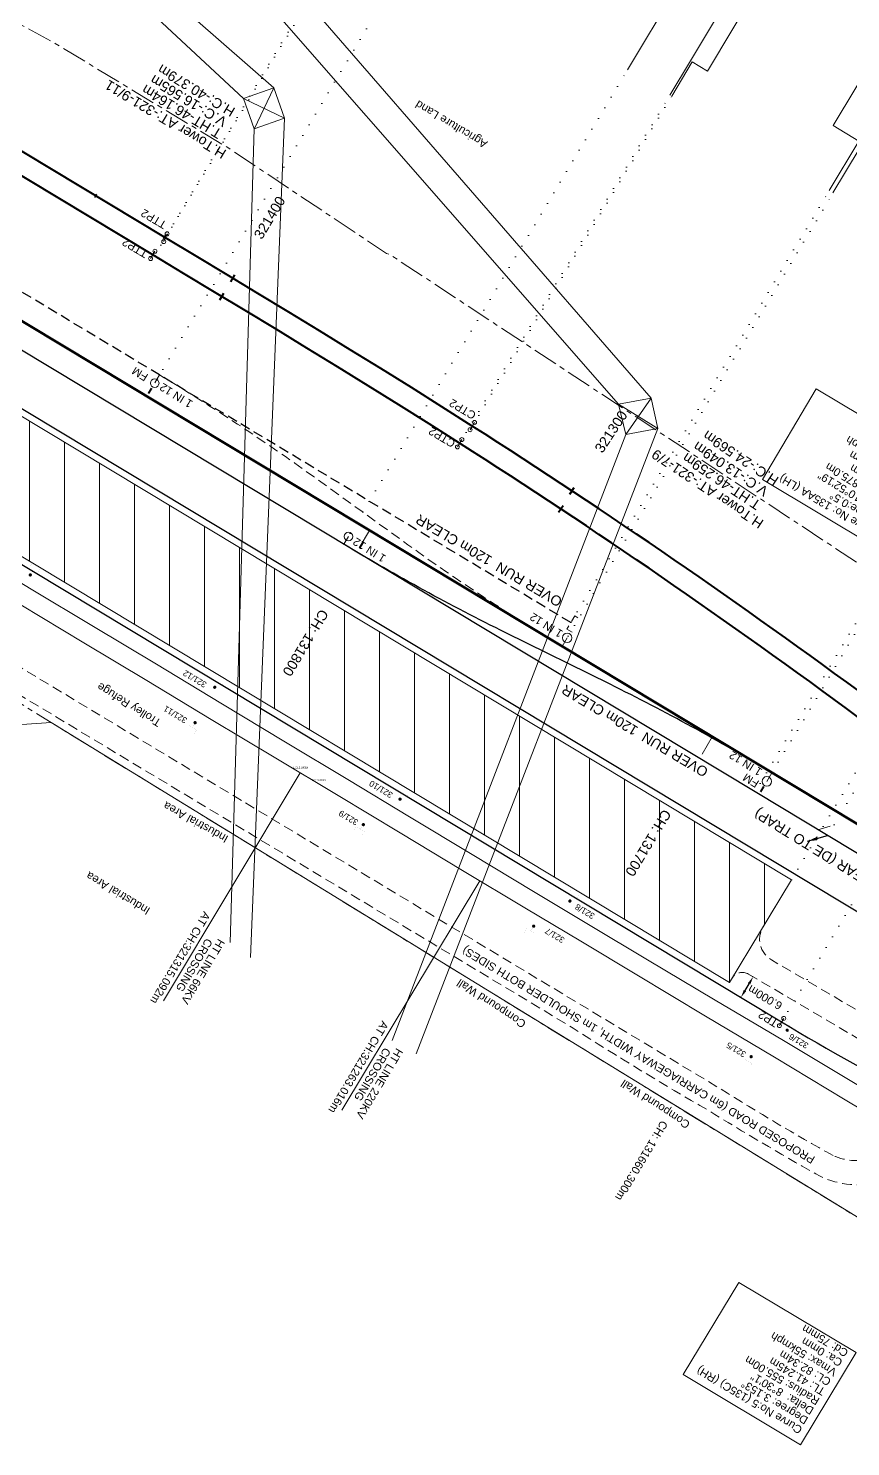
# Model space of a CAD drawing. Header units: metres. Extents: x 560405 to 1249476, y 3385111 to 6787087.
# Drawn here: x 627217.3 to 627422.8, y 3391728.3 to 3392082.8 of the extents above; entities that cross this region are included whole.
import ezdxf

# ---------------------------------------------------------------- set-up
doc = ezdxf.new("R2010")
doc.units = ezdxf.units.M
doc.header["$MEASUREMENT"] = 0
doc.header["$PDSIZE"] = 0.05
for name, pattern in [('ACAD_ISO07W100', [3, 0, -3]), ('CENTER', [2, 1.25, -0.25, 0.25, -0.25]), ('DASHED', [0.75, 0.5, -0.25])]:
    doc.linetypes.add(name, pattern=pattern)
doc.layers.get('Defpoints').update_dxf_attribs({"color": 5, "lineweight": 0})
for name, color, linetype, lineweight in [('Boundary Dim', 10, 'Continuous', 13), ('Cardinal_Leader', 10, 'Continuous', 0), ('Chainage', 7, 'Continuous', 0), ('Compound Wall', 7, 'Continuous', 13), ('DOTED LINE', 7, 'ACAD_ISO07W100', 18), ('EXISTING BRIDGE DETAILS', 7, 'Continuous', 0), ('Existing IR Track', 143, 'Continuous', 0), ('Existing Railway Boundary', 7, 'CENTER', 0), ('Horiz Curve', 7, 'Continuous', 0), ("NEW KHANNA CROSSING STN. SRJ's", 10, 'Continuous', 0), ('NEW MANDI GOBINDGARH PLATFORM', 1, 'Continuous', 0), ("NEW MANDI GOBINDPUR CROSSING STN. SRJ's", 10, 'Continuous', 0), ('NEW MANDI GOBINDPUR LOOP LINES', 1, 'Continuous', 0), ('OHE MAST', 7, 'Continuous', 0), ('OHE MAST TEXT', 7, 'Continuous', 0), ('Prop_Horiz Alignment', 7, 'Continuous', 0), ('Proposed Chainage', 10, 'Continuous', 0), ('Proposed Curve_Details', 10, 'Continuous', 0), ('PROPOSED DFCC TRACK', 1, 'Continuous', 0), ('Proposed TPTC Chainages', 10, 'Continuous', 0), ('PWR_LINE', 134, 'POWER', 0), ('Side Details', 7, 'Continuous', 13), ('Text', 7, 'Continuous', 0), ('Tower', 7, 'Continuous', 0)]:
    doc.layers.add(name, color=color, linetype=linetype, lineweight=lineweight)
for name, color, linetype in [('Cut & Conn curves dn', 192, 'Continuous'), ('Cut & Conn curves up', 192, 'Continuous'), ('cut conn grades dn', 192, 'Continuous'), ('cut conn grades up', 192, 'Continuous'), ('Dimension', 10, 'Continuous'), ('NEW KHANNA LOOP LINES', 1, 'Continuous'), ("NEW SIRHINDH STN. SRJ's", 10, 'Continuous'), ('OP-3 CH UP', 7, 'Continuous'), ('PROPOSED ROADS', 10, 'DASHED')]:
    doc.layers.add(name, color=color, linetype=linetype)
doc.styles.add('ARIAL', font='arial.ttf')
doc.styles.get("Standard").update_dxf_attribs({"font": 'arial.ttf'})
doc.styles.add('Style-Arial', font='arial.ttf')
doc.styles.add('Text', font='arial.ttf', dxfattribs={"height": 2})
doc.linetypes.add('POWER', pattern='A,10,-0.2,[131,ltypeshp.shx,S=0.4,R=0,X=-0.2,Y=0],-0.2,[131,ltypeshp.shx,S=0.4,R=180,X=1.2,Y=0],-1.4,[131,ltypeshp.shx,S=0.4,R=0,X=-0.2,Y=0],-0.2,[131,ltypeshp.shx,S=0.4,R=180,X=1.2,Y=0],-1.4,[131,ltypeshp.shx,S=0.4,R=0,X=-0.2,Y=0],-0.2,[131,ltypeshp.shx,S=0.4,R=180,X=1.2,Y=0],-1.2', length=14.8)
doc.dimstyles.get("Standard").update_dxf_attribs({"dimtxt": 2.5, "dimasz": 2.5, "dimexe": 0.18, "dimexo": 0.0625, "dimgap": 0.09, "dimtad": 0, "dimtih": 1, "dimtoh": 1, "dimdec": 3, "dimzin": 0, "dimdsep": 46, "dimtxsty": 'Standard', "dimcen": 0.09, "dimaunit": 1, "dimadec": 4, "dimazin": 0, "dimtfac": 1, "dimtdec": 3, "dimtofl": 0, "dimtmove": 0, "dimatfit": 3, "dimfxl": 1, "dimtolj": 1, "dimtzin": 0, "dimarcsym": 0})

# ---------------------------------------------------------------- blocks, each defined once
blk = doc.blocks.new('OHE')
at = {"layer": 'OHE MAST'}
h = blk.add_hatch(color=3, dxfattribs=at)
edge = h.paths.add_edge_path()
edge.add_arc((627930.47, 3391522.15), 0.412, -30.9792, 329.0208)
at = {"layer": 'OHE MAST', "color": 3, "lineweight": 13, "const_width": 0.008, "flags": 128}
blk.add_lwpolyline([(627932.78, 3391523.67), (627932.2, 3391522.71), (627930.15, 3391523.94), (627930.72, 3391524.9)], dxfattribs=at)
at = {"layer": 'OHE MAST', "color": 3, "const_width": 0.008, "flags": 128}
blk.add_lwpolyline([(627931.18, 3391523.33), (627930.47, 3391522.15)], dxfattribs=at)
blk = doc.blocks.new('*D237')
at = {"layer": 'Boundary Dim', "color": 0, "lineweight": -2, "transparency": 16777216}
for p, q in [((627398.41, 3391845.74), (627398.31, 3391845.8)), ((627396.42, 3391842.27), (627397.44, 3391843.99)), ((627395.34, 3391840.59), (627395.24, 3391840.65))]:
    blk.add_line(p, q, dxfattribs=at)
at = {"layer": 'Boundary Dim', "color": 0, "lineweight": 9, "transparency": 16777216}
for points in [[(627397.15, 3391844.16), (627397.73, 3391843.82), (627398.46, 3391845.71)], [(627396.13, 3391842.44), (627396.7, 3391842.1), (627395.39, 3391840.56)]]:
    blk.add_solid(points, dxfattribs=at)
at = {"layer": 'Defpoints', "color": 0, "lineweight": 9, "transparency": 16777216}
for p in [(627398.46, 3391845.71), (627398.46, 3391845.71), (627395.39, 3391840.56)]:
    blk.add_point(p, dxfattribs=at)
at = {"layer": 'Boundary Dim', "color": 0, "transparency": 16777216, "insert": (627401.43, 3391840.55), "char_height": 2, "attachment_point": 5, "rotation": 150}
blk.add_mtext('\\A1;6.000m', dxfattribs=at)
blk = doc.blocks.new('45')
at = {"layer": "NEW SIRHINDH STN. SRJ's", "lineweight": 25, "flags": 128}
blk.add_lwpolyline([(1202345.14, -3233180.21, 0.020789), (1202391.23, -3233178.25), (1202420.22, -3233175.81, -0.020789), (1202466.31, -3233173.86)], format="xyb", dxfattribs=at)

msp = doc.modelspace()

# ---------------------------------------------------------------- hatches: boundary and pattern name
at = {"layer": 'NEW MANDI GOBINDGARH PLATFORM', "lineweight": 0}
h = msp.add_hatch(dxfattribs=at)
h.set_pattern_fill('ANSI31', color=1, scale=70, angle=45)
h.set_pattern_definition([(90, (0.027, 0.036), (-8.75, 2e-15), [])])
h.paths.add_polyline_path([(626808.3044, 3392230.9813), (626792.8303, 3392205.28), (627364.0783, 3391861.4144), (627371.6032, 3391856.884), (627377.5931, 3391853.2668), (627382.0536, 3391850.5649), (627386.4901, 3391847.8668), (627392.5076, 3391844.1886), (627407.9798, 3391869.8866), (627406.5816, 3391870.7464), (627402.1075, 3391873.4812), (627397.6194, 3391876.2107), (627393.1186, 3391878.937), (627388.5984, 3391881.6666), (627384.0798, 3391884.3899), (627379.552, 3391887.1158)])
h.paths.add_polyline_path([(627302.8404, 3391913.6665), (627300.3274, 3391911.5361), (627299.4342, 3391908.1802)], flags=16)
h.paths.add_polyline_path([(627048.9824, 3392063.293), (626982.1894, 3392103.2258), (626979.181, 3392098.38), (627045.9741, 3392058.4472)], flags=16)

# ---------------------------------------------------------------- linework, layer by layer
at = {"color": 5, "linetype": 'Continuous', "lineweight": 13, "flags": 128}
msp.add_lwpolyline([(627414.6633, 3391882.4741), (627417.7035, 3391883.3532)], dxfattribs=at)
at = {"layer": 'Cardinal_Leader', "color": 1, "linetype": 'Continuous', "lineweight": 13}
msp.add_line((627405.0294, 3391833.517), (627406.1175, 3391835.3378), dxfattribs=at)
for centre in [(627405.0294, 3391833.517), (627406.1175, 3391835.3378)]:
    msp.add_circle(centre, 0.5, dxfattribs=at)
at = {"layer": 'Chainage', "color": 4, "linetype": 'Continuous', "lineweight": 0, "flags": 128}
msp.add_lwpolyline([(627251.036, 3392029.5724), (627252.0675, 3392031.286)], dxfattribs=at)
msp.add_lwpolyline([(627251.036, 3392029.5724), (627252.0675, 3392031.286)], dxfattribs=at)
at = {"layer": 'Chainage', "color": 4, "lineweight": 0, "flags": 128}
msp.add_lwpolyline([(627251.5517, 3392030.4292), (627251.5517, 3392030.4292)], dxfattribs=at)
at = {"layer": 'Compound Wall', "lineweight": 20, "flags": 128}
msp.add_lwpolyline([(626999.4245, 3391862.5803), (627026.8003, 3391895.5728), (627074.8749, 3391899.0058), (627183.7811, 3391906.5986), (627222.9648, 3391909.2736), (627424.9352, 3391785.3705)], dxfattribs=at)
at = {"layer": 'Compound Wall', "lineweight": 13, "flags": 128}
msp.add_lwpolyline([(626999.4245, 3391862.5803), (627026.8003, 3391895.5728), (627074.8749, 3391899.0058), (627183.7811, 3391906.5986), (627222.9648, 3391909.2736), (627424.9352, 3391785.3705)], dxfattribs=at)
at = {"layer": 'Cut & Conn curves dn', "color": 190, "lineweight": 13}
for p, q in [((627251.1316, 3392029.4554), (627251.9719, 3392031.403)), ((627327.6938, 3391982.4562), (627328.8187, 3391984.2545))]:
    msp.add_line(p, q, dxfattribs=at)
for centre in [(627251.1316, 3392029.4554), (627251.9719, 3392031.403), (627327.6938, 3391982.4562), (627328.8187, 3391984.2545)]:
    msp.add_circle(centre, 0.5, dxfattribs=at)
at = {"layer": 'Cut & Conn curves up', "color": 190, "lineweight": 13}
for p, q in [((627247.8405, 3392025.2392), (627248.9321, 3392027.0579)), ((627324.545, 3391978.1653), (627325.6365, 3391979.984))]:
    msp.add_line(p, q, dxfattribs=at)
for centre in [(627247.8405, 3392025.2392), (627248.9321, 3392027.0579), (627325.6365, 3391979.984), (627324.545, 3391978.1653)]:
    msp.add_circle(centre, 0.5, dxfattribs=at)
at = {"layer": 'cut conn grades dn', "color": 190, "linetype": 'Continuous', "lineweight": 0, "flags": 128}
for points in [[(627377.6509, 3392066.079), (627382.7644, 3392074.6311), (627413.9237, 3392126.7432)], [(627378.0972, 3392065.8121), (627383.2108, 3392074.3642), (627387.0318, 3392072.0795), (627418.1911, 3392124.1917)]]:
    msp.add_lwpolyline(points, dxfattribs=at)
at = {"layer": 'DOTED LINE', "color": 1, "linetype": 'ACAD_ISO07W100', "lineweight": 18}
for p, q in [((627247.7014, 3391992.1627), (627314.4858, 3392103.8557)), ((627296.123, 3391953.83), (627367.035, 3392072.4262)), ((627350.6225, 3391928.2012), (627418.5402, 3392041.7894)), ((627352.8953, 3391934.2456), (627417.478, 3392042.2565)), ((627400.2051, 3391894.0611), (627470.024, 3392010.829)), ((627403.144, 3391896.669), (627471.0617, 3392010.2572)), ((627408.0252, 3391869.9762), (627486.3917, 3392001.0395)), ((627405.5734, 3391834.4274), (627500.2423, 3391992.7555))]:
    msp.add_line(p, q, dxfattribs=at)
at = {"layer": 'DOTED LINE', "color": 5, "linetype": 'ACAD_ISO07W100', "lineweight": 18}
msp.add_line((627417.0663, 3391881.0267), (627489.5211, 3392001.3925), dxfattribs=at)
at = {"layer": 'DOTED LINE', "color": 190, "linetype": 'ACAD_ISO07W100', "lineweight": 18}
for points in [[(627248.7824, 3392025.9117), (627301.1183, 3392113.4405)], [(627251.5517, 3392030.4292), (627301.5647, 3392113.1736)], [(627325.0908, 3391979.0747), (627377.6509, 3392066.079)], [(627328.2562, 3391983.3554), (627378.0972, 3392065.8121)]]:
    msp.add_lwpolyline(points, dxfattribs=at)
at = {"layer": 'EXISTING BRIDGE DETAILS', "linetype": 'Continuous', "lineweight": 0, "flags": 128}
for points in [[(627285.208, 3391896.68), (627251.0566, 3391839.7122)], [(627330.103, 3391869.7201), (627295.5991, 3391812.3866)]]:
    msp.add_lwpolyline(points, dxfattribs=at)
at = {"layer": 'Existing IR Track', "color": 3, "lineweight": 18, "ltscale": 5, "flags": 128}
for points in [[(627576.3898, 3391727.3866), (627559.8035, 3391737.3815), (627543.0617, 3391747.4699), (627525.9422, 3391757.7406), (627508.5436, 3391768.1787), (627492.6442, 3391777.7518), (627476.7528, 3391787.3201), (627459.1107, 3391797.9235), (627441.8088, 3391808.3225), (627423.9352, 3391819.0546), (627406.0602, 3391829.7874), (627388.9707, 3391839.9138), (627372.0088, 3391849.9645), (627357.717, 3391858.5372), (627343.5508, 3391867.0347), (627328.2011, 3391876.2932), (627312.5949, 3391885.7064), (627297.1008, 3391895.0218), (627281.5612, 3391904.3646), (627265.4181, 3391914.0963), (627249.2975, 3391923.8145), (627233.5644, 3391933.2601), (627217.9925, 3391942.6091), (627202.0398, 3391952.249)], [(627573.9286, 3391723.2551), (627557.3254, 3391733.2573), (627540.7223, 3391743.2596), (627523.4786, 3391753.6366), (627506.2349, 3391764.0136), (627490.1933, 3391773.6725), (627474.1515, 3391783.3313), (627456.6667, 3391793.8552), (627439.1817, 3391804.3791), (627421.4952, 3391814.9932), (627403.8092, 3391825.6069), (627386.5777, 3391835.9194), (627369.3446, 3391846.2346), (627355.3431, 3391854.5934), (627341.3476, 3391862.9529), (627325.803, 3391872.3078), (627310.2568, 3391881.6637), (627294.685, 3391890.9987), (627279.1132, 3391900.3338), (627262.9936, 3391910.0599), (627246.8726, 3391919.7869), (627231.1401, 3391929.2251), (627215.4093, 3391938.6623)]]:
    msp.add_lwpolyline(points, dxfattribs=at)
at = {"layer": 'Existing Railway Boundary', "color": 36, "lineweight": 20, "ltscale": 5, "flags": 128}
msp.add_lwpolyline([(628955.3903, 3390792.7231), (628931.5933, 3390806.5004), (628894.0251, 3390836.9955), (628805.3605, 3390890.9758), (628763.1272, 3390916.9343), (628721.4077, 3390942.8333), (628634.7683, 3390998.5313), (628587.091, 3391026.3426), (628541.4721, 3391053.7252), (628498.5869, 3391079.4164), (628461.1936, 3391101.0466), (628391.2271, 3391146.4682), (628362.6237, 3391162.4973), (628324.6397, 3391185.7049), (628291.5767, 3391211.6933), (628254.0781, 3391235.9403), (628157.3612, 3391308.2767), (628174.1002, 3391326.9143), (628137.357, 3391356.9761), (627964.1476, 3391459.1923), (627842.8937, 3391531.9115), (627628.8138, 3391662.2153), (627542.6631, 3391714.392), (627424.9352, 3391785.3705), (627222.9648, 3391909.2736), (627204.5725, 3391920.6394), (627188.744, 3391930.1784), (627172.9334, 3391939.7064), (627156.2431, 3391949.7674), (627139.5672, 3391959.8197), (627123.601, 3391969.4113), (627107.6038, 3391979.0215), (627094.8626, 3391986.7123), (627082.1497, 3391994.3859), (627065.7488, 3392004.2586), (627049.3375, 3392014.1375), (627032.6946, 3392024.1476), (627016.0309, 3392034.1701), (627000.4204, 3392043.5941), (626984.8329, 3392053.004), (626968.8891, 3392062.6064), (626952.9363, 3392072.2142), (626935.7844, 3392082.5282), (626918.6205, 3392092.8492), (626911.6028, 3392097.0645), (626893.0809, 3392108.2246), (626874.5706, 3392119.3777), (626856.2268, 3392130.4336), (626837.8855, 3392141.4881), (626820.3864, 3392152.0274), (626802.8816, 3392162.57), (626783.4724, 3392174.252), (626764.0577, 3392185.9374), (626746.1558, 3392196.7119), (626728.2543, 3392207.4863), (626707.0601, 3392220.2572), (626685.8746, 3392233.0229), (626648.9408, 3392255.2553), (626610.6712, 3392278.2676), (626591.3871, 3392289.8865), (626572.1184, 3392301.4961), (626553.8402, 3392312.4904), (626535.5663, 3392323.4823), (626522.8303, 3392331.1061), (626502.0043, 3392343.7024), (626484.7028, 3392354.0807), (626467.0127, 3392364.7717), (626449.2849, 3392375.4221), (626424.442, 3392390.2653), (626407.8647, 3392400.3136), (626390.2843, 3392410.9836), (626378.1904, 3392418.1073), (626367.3819, 3392424.6782), (626356.7585, 3392431.1355), (626339.0548, 3392441.7126), (626324.6325, 3392450.4845), (626311.6182, 3392458.3129), (626290.6128, 3392470.9931), (626276.2418, 3392479.6446), (626252.5581, 3392493.9648), (626233.8146, 3392505.2467), (626215.0541, 3392516.5389), (626191.0882, 3392530.9577), (626167.1186, 3392545.3787), (626148.2508, 3392556.7397), (626129.3895, 3392568.0967), (626109.0676, 3392580.3241), (626088.7404, 3392592.5546), (626063.7846, 3392607.5962), (626038.8416, 3392622.63), (626017.6425, 3392635.4182), (625996.4509, 3392648.2016), (625974.9359, 3392661.1602), (625952.8751, 3392674.4888), (625933.5372, 3392686.1045), (625914.159, 3392697.7444), (625896.1455, 3392708.6148), (625885.6622, 3392714.935), (625875.1898, 3392721.2486), (625871.6088, 3392723.3979), (625854.6293, 3392733.6202), (625837.6636, 3392743.8342), (625819.8659, 3392754.5631), (625802.0927, 3392765.2772), (625784.0738, 3392776.0974), (625766.0279, 3392786.9338), (625747.7802, 3392797.9258), (625729.6331, 3392808.8567), (625710.0131, 3392820.4001), (625690.2406, 3392832.0331), (625670.5571, 3392843.8213), (625650.9098, 3392855.5881), (625631.8821, 3392867.0602), (625612.8815, 3392878.5159), (625595.4116, 3392889.057), (625577.9617, 3392899.586), (625560.977, 3392909.7984), (625543.9665, 3392920.0263), (625527.0929, 3392930.2025), (625510.2317, 3392940.3713), (625492.2072, 3392951.2501), (625474.1887, 3392962.1253), (625459.4135, 3392971.0439), (625444.6385, 3392979.9623), (625429.7392, 3392988.9655), (625414.8651, 3392997.9534), (625398.0894, 3393008.048), (625381.2878, 3393018.1581), (625364.4876, 3393028.2943), (625347.6668, 3393038.4431), (625341.4954, 3393042.1962), (625336.6811, 3393045.1488), (625324.9758, 3393052.1854), (625313.1706, 3393059.282), (625305.1662, 3393064.122), (625297.2032, 3393068.9372), (625281.7488, 3393078.2354), (625266.3027, 3393087.5539), (625250.5827, 3393097.0002), (625234.8576, 3393106.4748), (625220.9629, 3393114.8441), (625207.0756, 3393123.2089), (625191.9734, 3393132.2824), (625166.0786, 3393147.7733), (625153.4581, 3393156.0581), (625151.114, 3393150.7018), (625147.8866, 3393153.7551), (625116.7003, 3393173.3287), (625093.3281, 3393188.0041), (625071.1556, 3393203.0477), (625055.7157, 3393212.8225), (625027.3997, 3393228.6096), (625007.6825, 3393240.5669), (624979.825, 3393257.4607), (624954.8894, 3393272.5826), (624917.8619, 3393296.9088), (624917.926, 3393297.7354), (624854.2544, 3393338.3806), (624790.1714, 3393374.1107), (624761.6212, 3393391.1947), (624742.8731, 3393402.4132), (624713.9783, 3393419.7034), (624678.9617, 3393441.6196), (624667.4095, 3393431.6005), (624566.1173, 3393492.8402), (624519.8878, 3393520.9391), (624450.2813, 3393561.7296), (624447.0221, 3393556.3381), (624253.5789, 3393673.1377), (624021.9727, 3393812.2493)], dxfattribs=at)
at = {"layer": 'Existing Railway Boundary', "color": 6, "lineweight": 20, "ltscale": 5, "flags": 128}
msp.add_lwpolyline([(627892.3746, 3391590.8464), (627853.8026, 3391614.8633), (627807.8709, 3391643.3648), (627763.2098, 3391671.1424), (627729.391, 3391692.3162), (627635.8822, 3391750.6784), (627660.1446, 3391809.2203), (627519.5568, 3391891.152), (627476.8389, 3391915.865), (627434.3844, 3391942.69), (627307.5279, 3392026.3119), (627306.7829, 3392026.5061), (627267.353, 3392052.7992), (627223.9736, 3392078.9893), (627097.3461, 3392148.2433), (627064.2509, 3392171.6214), (627020.7361, 3392194.4307), (626980.8782, 3392219.8528), (626937.972, 3392245.713), (626894.59, 3392272.359), (626851.325, 3392298.078), (626765.656, 3392350.035), (626720.72, 3392377.008), (626678.274, 3392402.82), (626638.354, 3392427.704), (626595.176, 3392453.388), (626546.2585, 3392482.4138), (626502.9741, 3392507.8519), (626457.1589, 3392535.47), (626370.2027, 3392585.4762), (626329.4837, 3392607.8197), (626276.63, 3392641.1068), (626248.5163, 3392659.2277), (626219.5479, 3392680.9715), (626152.643, 3392718.511), (626109.5867, 3392744.8943), (626057.9239, 3392775.41), (626021.0374, 3392796.8242), (625904.8086, 3392858.5418), (625861.3055, 3392884.0038), (625818.1177, 3392909.4437), (625699.839, 3392978.326), (625656.064, 3393004.068), (625614.356, 3393028.385), (625543.556, 3393070.031), (625500.6769, 3393095.2405), (625461.769, 3393118.43), (625418.978, 3393143.909), (625375.919, 3393169.091), (625289.4128, 3393220.1398), (625283.3377, 3393209.9857), (625180.1642, 3393272.0512), (624950.6342, 3393412.922), (624924.3694, 3393369.1236), (624924.3694, 3393369.1236)], dxfattribs=at)
at = {"layer": 'Horiz Curve', "color": 190, "lineweight": 40}
for p, q in [((627251.5517, 3392030.4292), (625532.5765, 3393065.175)), ((627248.3863, 3392026.1485), (625530.2827, 3393060.3697))]:
    msp.add_line(p, q, dxfattribs=at)
at = {"layer": 'Horiz Curve', "color": 190, "lineweight": 40, "flags": 128}
for points in [[(627328.2562, 3391983.3554), (627320.6554, 3391988.1749), (627313.0324, 3391992.9592), (627305.3897, 3391997.712), (627297.73, 3392002.4373), (627290.0557, 3392007.1389), (627282.3693, 3392011.8207), (627274.6733, 3392016.4867), (627266.9701, 3392021.1408), (627259.2622, 3392025.787), (627251.5517, 3392030.4292)], [(627325.0908, 3391979.0747), (627317.4899, 3391983.8942), (627309.8669, 3391988.6785), (627302.2242, 3391993.4313), (627294.5645, 3391998.1566), (627286.8902, 3392002.8582), (627279.2039, 3392007.54), (627271.5079, 3392012.206), (627263.8047, 3392016.8601), (627256.0967, 3392021.5063), (627248.3863, 3392026.1485)], [(627267.8965, 3392019.4138), (627268.93, 3392021.126)], [(627265.1466, 3392014.8822), (627266.1802, 3392016.5944)], [(627352.5987, 3391966.3509), (627353.7024, 3391968.0188)], [(627349.8379, 3391961.8024), (627350.942, 3391963.47)]]:
    msp.add_lwpolyline(points, dxfattribs=at)
at = {"layer": 'Horiz Curve', "color": 190, "lineweight": 40}
for centre in [(626387.4561, 3390507.7554), (626384.2907, 3390503.4747)]:
    msp.add_arc(centre, 1750, 49.55631, 57.4795878, dxfattribs=at)
at = {"layer": 'NEW MANDI GOBINDGARH PLATFORM', "color": 1, "linetype": 'Continuous', "lineweight": 20}
msp.add_lwpolyline([(626792.8303, 3392205.28), (626808.3044, 3392230.9813), (627408.0252, 3391869.9762), (627392.5534, 3391844.2737), (626792.8326, 3392205.2787)], dxfattribs=at)
at = {"layer": "NEW MANDI GOBINDPUR CROSSING STN. SRJ's", "linetype": 'Continuous', "lineweight": 13, "flags": 128}
for points in [[(627248.9268, 3391994.2038), (627250.0849, 3391996.1328)], [(627297.2811, 3391955.759), (627296.123, 3391953.83)], [(627351.9612, 3391930.4309), (627350.6744, 3391928.2875)], [(627401.8723, 3391894.5507), (627403.1591, 3391896.6941)]]:
    msp.add_lwpolyline(points, dxfattribs=at)
at = {"layer": "NEW MANDI GOBINDPUR CROSSING STN. SRJ's", "linetype": 'Continuous', "lineweight": 13, "const_width": 0.5, "flags": 128}
msp.add_lwpolyline([(627248.1051, 3391992.8353), (627247.2976, 3391991.4901)], dxfattribs=at)
at = {"layer": "NEW MANDI GOBINDPUR CROSSING STN. SRJ's", "color": 5, "linetype": 'Continuous', "lineweight": 13, "const_width": 0.5, "flags": 128}
msp.add_lwpolyline([(627401.1139, 3391893.2958), (627400.3064, 3391891.9507)], dxfattribs=at)
at = {"layer": "NEW MANDI GOBINDPUR CROSSING STN. SRJ's", "linetype": 'Continuous', "lineweight": 13}
for centre, radius in [((627248.8599, 3391994.0923), 1.08), ((627297.2811, 3391955.759), 1.08), ((627351.9612, 3391930.4309), 1.2), ((627401.8723, 3391894.5507), 1.2)]:
    msp.add_circle(centre, radius, dxfattribs=at)
at = {"layer": 'NEW MANDI GOBINDPUR LOOP LINES', "linetype": 'Continuous', "lineweight": 25, "flags": 128}
msp.add_lwpolyline([(627398.9334, 3391891.9428), (626250.6371, 3392583.1655)], dxfattribs=at)
at = {"layer": 'NEW MANDI GOBINDPUR LOOP LINES', "linetype": 'DASHED', "lineweight": 25, "ltscale": 5, "flags": 128}
msp.add_lwpolyline([(627352.8953, 3391934.2456), (626471.7247, 3392464.6707)], dxfattribs=at)
at = {"layer": 'NEW MANDI GOBINDPUR LOOP LINES', "color": 1, "linetype": 'Continuous', "lineweight": 25}
for points in [[(626672.6298, 3392275.6266), (627405.5734, 3391834.4274, 0.0371065), (627479.003, 3391797.3421), (627497.9237, 3391789.4871)], [(627517.6657, 3391802.2147, 0.01498285), (627429.49, 3391858.9591), (626872.8903, 3392194.0071)]]:
    msp.add_lwpolyline(points, format="xyb", dxfattribs=at)
at = {"layer": 'NEW MANDI GOBINDPUR LOOP LINES', "linetype": 'DASHED', "lineweight": 20, "ltscale": 5, "flags": 128}
msp.add_lwpolyline([(627350.6743, 3391928.2875, -0.02078913), (627312.1736, 3391953.701), (627288.5837, 3391970.7207, 0.02078909), (627250.083, 3391996.1341)], format="xyb", dxfattribs=at)
msp.add_lwpolyline([(627353.1899, 3391931.8223), (627351.9039, 3391932.5944), (627353.8866, 3391935.8969), (627355.1727, 3391935.1248)], dxfattribs=at)
at = {"layer": 'NEW MANDI GOBINDPUR LOOP LINES', "color": 5, "linetype": 'Continuous', "lineweight": 25, "flags": 128}
msp.add_lwpolyline([(627476.5462, 3391844.1058, 0.01169699), (627441.9793, 3391866.031), (627398.9334, 3391891.9428)], format="xyb", dxfattribs=at)
at = {"layer": 'OP-3 CH UP', "color": 40, "lineweight": 9, "true_color": 0xf8d731}
for radius in [8763.3902, 8182.5236, 7294.1209]:
    msp.add_circle((624059.7714, 3393874.4188), radius, dxfattribs=at)
at = {"layer": 'Prop_Horiz Alignment', "color": 4, "linetype": 'Continuous', "lineweight": 30, "flags": 128}
for points in [[(627233.8898, 3392040.4773), (627234.4055, 3392041.3341)], [(627251.0249, 3392030.1628), (627251.5406, 3392031.0195)]]:
    msp.add_lwpolyline(points, dxfattribs=at)
at = {"layer": 'Prop_Horiz Alignment', "color": 4, "linetype": 'Continuous', "lineweight": 30}
for points in [[(627251.4744, 3392030.3007), (627251.5006, 3392030.6351), (627251.7576, 3392030.4804)], [(627248.3089, 3392026.02), (627248.3351, 3392026.3544), (627248.5922, 3392026.1997)]]:
    msp.add_3dface(points, dxfattribs=at)
at = {"layer": 'Proposed Chainage', "linetype": 'Continuous', "lineweight": 0, "flags": 128}
for points in [[(627299.9942, 3391952.9587), (627302.5729, 3391957.2425)], [(627385.6695, 3391901.386), (627388.2482, 3391905.6698)]]:
    msp.add_lwpolyline(points, dxfattribs=at)
at = {"layer": 'Proposed Curve_Details', "color": 5}
msp.add_lwpolyline([(627429.067, 3391953.089), (627400.8091, 3391969.9852), (627414.2412, 3391992.6404), (627442.499, 3391975.7442)], close=True, dxfattribs=at)
at = {"layer": 'Proposed Curve_Details', "color": 1}
msp.add_lwpolyline([(627424.1735, 3391751.8152), (627410.2986, 3391728.7812), (627380.9614, 3391746.3227), (627394.8364, 3391769.3567)], close=True, dxfattribs=at)
at = {"layer": 'PROPOSED DFCC TRACK', "color": 1, "linetype": 'Continuous', "lineweight": 50}
msp.add_line((627424.6711, 3391883.7448), (625313.456, 3393154.6014), dxfattribs=at)
at = {"layer": 'PROPOSED ROADS', "color": 1, "linetype": 'DASHED', "lineweight": 13, "ltscale": 5, "flags": 128}
for points in [[(627404.1064, 3391863.4613), (627400.937, 3391858.2125, 0.41614133), (627403.0058, 3391849.9546), (627438.71, 3391829.002, -0.42150028), (627444.1867, 3391806.76), (627442.261, 3391803.6636, -0.40157655), (627414.121, 3391796.4576, -0.01044596), (627387.2497, 3391812.3442, -0.01163232), (627353.4738, 3391832.877), (626619.9771, 3392274.409)], [(627418.4145, 3391801.0355, -0.01377795), (627390.333, 3391817.6926), (626730.1605, 3392215.0868)], [(627397.2955, 3391846.3942), (627435.6688, 3391823.83, -0.42150028), (627439.0917, 3391809.9287), (627437.1773, 3391806.8505, -0.37291488), (627418.4145, 3391801.0355)]]:
    msp.add_lwpolyline(points, format="xyb", dxfattribs=at)
at = {"layer": 'PROPOSED ROADS', "color": 1, "linetype": 'DASHED', "lineweight": 13, "ltscale": 5}
msp.add_arc((627395.7748, 3391843.8082), 3, 59.543626, 148.953949, dxfattribs=at)
at = {"layer": 'Proposed TPTC Chainages', "color": 1, "lineweight": 0, "flags": 128}
for points in [[(627402.7621, 3392131.9349), (627367.035, 3392072.4261)], [(627446.796, 3392105.6058), (627418.486, 3392058.4512), (627424.9018, 3392054.5892), (627417.478, 3392042.2565)], [(627454.2117, 3392101.09), (627418.4114, 3392041.6165)]]:
    msp.add_lwpolyline(points, dxfattribs=at)
at = {"layer": 'PWR_LINE', "flags": 128}
for points in [[(627272.8422, 3391850.5588), (627281.2952, 3392060.285), (627278.656, 3392067.862), (627171.8761, 3392161.1073)], [(627267.7652, 3391854.3203), (627273.716, 3392057.645), (627271.02, 3392065.188), (627169.3128, 3392159.8232)], [(627314.1814, 3391826.4439), (627374.6415, 3391982.7712), (627372.9286, 3391990.3423), (627245.7385, 3392136.904)], [(627308.2503, 3391829.771), (627366.6114, 3391981.2815), (627364.8111, 3391988.8306), (627239.1911, 3392132.3415)]]:
    msp.add_lwpolyline(points, dxfattribs=at)
at = {"layer": 'Tower'}
msp.add_lwpolyline([(627271.02, 3392065.188), (627278.656, 3392067.862), (627281.278, 3392060.279), (627273.716, 3392057.645)], close=True, dxfattribs=at)
for points in [[(627273.7379, 3392057.5839), (627278.656, 3392067.862)], [(627271.02, 3392065.188), (627281.2952, 3392060.285)]]:
    msp.add_lwpolyline(points, dxfattribs=at)
at = {"layer": 'Tower', "flags": 128}
for points in [[(627366.6114, 3391981.2815), (627372.9329, 3391990.3373)], [(627374.6415, 3391982.7712), (627364.8111, 3391988.8306)]]:
    msp.add_lwpolyline(points, dxfattribs=at)
at = {"layer": 'Tower'}
msp.add_3dface([(627366.6114, 3391981.2815), (627374.6415, 3391982.7712), (627372.9329, 3391990.3373), (627364.8111, 3391988.8306)], dxfattribs=at)

# ---------------------------------------------------------------- block references
at = {"color": 2, "lineweight": 9, "rotation": 148.9081200134813}
msp.add_blockref('45', (-12633.2323, 2288.8253), dxfattribs=at)
at = {"layer": 'OHE MAST', "color": 2, "lineweight": 13}
for p in [(-712.7022, 423.9994), (-666.5924, 395.9382), (-620.2766, 367.9602), (-577.8177, 342.4999), (-523.5071, 310.2206)]:
    msp.add_blockref('OHE', p, dxfattribs=at)
at = {"layer": 'OHE MAST', "color": 2, "lineweight": 13, "rotation": 180}
for p in [(1255189.4272, 6783431.3811), (1255231.4888, 6783405.9015), (1255274.0626, 6783380.5176), (1255328.4219, 6783347.9007)]:
    msp.add_blockref('OHE', p, dxfattribs=at)

# ---------------------------------------------------------------- texts
at = {"layer": 'Chainage', "color": 190, "lineweight": 0, "char_height": 2.5, "attachment_point": 1, "line_spacing_factor": 0.672, "style": 'Style-Arial'}
for s, insert, rotation in [('321400', (627273.4928, 3392031.1037), 58.883387), ('321300', (627358.6748, 3391977.7988), 56.507668)]:
    msp.add_mtext(s, dxfattribs=dict(at, insert=insert, rotation=rotation))
at = {"layer": 'cut conn grades up', "color": 190, "lineweight": 13, "char_height": 2, "attachment_point": 9, "rotation": 149.297771, "line_spacing_factor": 0.84, "style": 'ARIAL'}
for s, insert in [('TTP2', (627246.1796, 3392037.7255)), ('TTP2', (627241.5024, 3392030.4694)), ('CTP2', (627323.2688, 3391990.2677)), ('CTP2', (627318.1159, 3391983.2558))]:
    msp.add_mtext(s, dxfattribs=dict(at, insert=insert))
at = {"layer": 'EXISTING BRIDGE DETAILS', "style": 'ARIAL'}
for s, p in [('AT CH:321315.092m', (627261.1658, 3391862.2301)), ('CROSSING', (627261.7293, 3391855.5285)), ('HT LINE 66KV', (627264.7934, 3391855.384)), ('AT CH:321263.016m', (627305.7083, 3391834.9046)), ('CROSSING', (627306.2718, 3391828.203)), ('HT LINE 220KV', (627309.336, 3391828.0584))]:
    msp.add_text(s, height=2, rotation=239, dxfattribs=at).set_placement(p)
at = {"layer": "NEW KHANNA CROSSING STN. SRJ's", "color": 1, "linetype": 'Continuous', "lineweight": 13, "insert": (627376.3707, 3391809.4982), "char_height": 2, "width": 41.72691, "attachment_point": 4, "rotation": 239.020762, "line_spacing_factor": 0.648, "style": 'ARIAL'}
msp.add_mtext('CH: 131660.300m ', dxfattribs=at)
at = {"layer": 'NEW KHANNA LOOP LINES', "linetype": 'Continuous', "lineweight": 20, "char_height": 2.5, "attachment_point": 4, "rotation": 149.405887, "line_spacing_factor": 0.60036, "style": 'Style-Arial'}
for s, insert, width in [('\\pxi-3,l4,t4;OVER RUN  120m CLEAR ', (627352.5059, 3391937.8356), 47.882143), ('\\pxi-3,l4,t4;OVER RUN  120m CLEAR  ', (627388.9916, 3391895.2958), 45.194846)]:
    msp.add_mtext(s, dxfattribs=dict(at, insert=insert, width=width))
at = {"layer": 'NEW KHANNA LOOP LINES', "color": 5, "linetype": 'Continuous', "lineweight": 20, "insert": (627465.1048, 3391846.5018), "char_height": 2.5, "width": 78.409921, "attachment_point": 4, "rotation": 148.287168, "line_spacing_factor": 0.60036, "style": 'Style-Arial'}
msp.add_mtext('\\pxi-3,l4,t4;HOT AXLE SIDING 70m CLEAR (DE TO TRAP) ', dxfattribs=at)
at = {"layer": "NEW MANDI GOBINDPUR CROSSING STN. SRJ's", "linetype": 'Continuous', "lineweight": 13, "char_height": 2, "attachment_point": 4, "rotation": 148, "line_spacing_factor": 0.60036, "style": 'ARIAL'}
for s, insert in [('FM', (627246.8789, 3391995.2832)), ('1 IN 12', (627258.0362, 3391988.6079)), ('1 IN 12', (627306.3362, 3391949.984)), ('1 IN 12', (627350.554, 3391931.1872)), ('1 IN 12', (627400.3804, 3391896.6446))]:
    msp.add_mtext(s, dxfattribs=dict(at, insert=insert))
at = {"layer": "NEW MANDI GOBINDPUR CROSSING STN. SRJ's", "color": 5, "linetype": 'Continuous', "lineweight": 13, "insert": (627399.5936, 3391893.6945), "char_height": 2, "attachment_point": 4, "rotation": 148, "line_spacing_factor": 0.60036, "style": 'ARIAL'}
msp.add_mtext('FM', dxfattribs=at)
at = {"layer": "NEW MANDI GOBINDPUR CROSSING STN. SRJ's", "color": 1, "linetype": 'Continuous', "lineweight": 13, "insert": (627404.3641, 3391833.8464), "char_height": 2, "attachment_point": 4, "rotation": 148, "line_spacing_factor": 0.60036, "style": 'ARIAL'}
msp.add_mtext('TP2', dxfattribs=at)
at = {"layer": 'OHE MAST TEXT', "color": 3, "lineweight": 18, "style": 'ARIAL'}
for s, p in [('321/12', (627262.0197, 3391919.1623)), ('321/11', (627257.1427, 3391910.2503)), ('321/10', (627308.5474, 3391891.5839)), ('321/9', (627299.9235, 3391884.7452)), ('321/8', (627359.0224, 3391861.3367)), ('321/7', (627351.4977, 3391855.3372)), ('321/6', (627412.4564, 3391828.9508)), ('321/5', (627396.8317, 3391826.7963))]:
    msp.add_text(s, height=1.5, rotation=149, dxfattribs=at).set_placement(p)
at = {"layer": 'Proposed Chainage', "color": 1, "lineweight": 0, "char_height": 2.5, "attachment_point": 4, "rotation": 238.953949, "line_spacing_factor": 0.6, "style": 'Style-Arial'}
for s, insert in [('CH: 131800', (627291.3677, 3391937.1711)), ('CH: 131700', (627377.0375, 3391887.1566))]:
    msp.add_mtext(s, dxfattribs=dict(at, insert=insert))
at = {"layer": 'Proposed Curve_Details', "color": 5, "lineweight": 0, "insert": (627441.266, 3391976.2533), "char_height": 2, "attachment_point": 7, "rotation": 149, "line_spacing_factor": 0.84, "style": 'Style-Arial'}
msp.add_mtext('Curve No: 135AA (LH)\\PDegree:0.5%%D\\PDelta: 10%%D52\'19"\\PRadius: 875.0m\\PTL: 83.32m\\PCL: 166.03m\\PVmax: 55kmph\\PCa: 0mm\\PCd: 48mm', dxfattribs=at)
at = {"layer": 'Proposed Curve_Details', "color": 1, "lineweight": 0, "insert": (627422.4592, 3391752.3067), "char_height": 2, "width": 34.279373, "attachment_point": 7, "rotation": 149.123596, "line_spacing_factor": 0.84, "style": 'Style-Arial'}
msp.add_mtext('Curve No:5 (135C) (RH)\\PDegree: 3.153°\\PDelta:  8°30\'1"\\PRadius: 555.00m\\PTL: 41.245m\\PCL: 82.34m\\PVmax: 55kmph\\PCa: 0mm\\PCd: 75mm', dxfattribs=at)
at = {"layer": 'Side Details', "color": 0}
for s, p in [('Agriculture Land', (627332.2342, 3392054.3759)), ('Industrial Area', (627247.917, 3391862.8022))]:
    msp.add_text(s, height=2, rotation=149, dxfattribs=at).set_placement(p)
at = {"layer": 'Text', "style": 'ARIAL'}
for s, rotation, p in [('Trolley Refuge', 148.261861, (627250.6861, 3391909.7728)), ('Compound Wall', 146.816203, (627382.8743, 3391809.2908))]:
    msp.add_text(s, height=2, rotation=rotation, dxfattribs=at).set_placement(p)
at = {"layer": 'Text', "color": 3, "lineweight": 18, "style": 'Text'}
msp.add_text('Trolley Refuge', height=2, rotation=148.261861, dxfattribs=at).set_placement((627250.6861, 3391909.7728))
at = {"layer": 'Text'}
for s, rotation, p in [('Industrial Area', 150.86958, (627267.4556, 3391880.8097)), ('Compound Wall', 146.816203, (627341.8715, 3391834.4448))]:
    msp.add_text(s, height=2, rotation=rotation, dxfattribs=at).set_placement(p)
at = {"layer": 'Text', "color": 1, "linetype": 'Continuous', "extrusion": (4.59402e-05, 7.59099e-05, 1), "insert": (627413.0614, 3391798.8876), "char_height": 2, "attachment_point": 1, "text_direction": (-0.85622, 0.516611, 0), "style": 'ARIAL'}
msp.add_mtext_dynamic_manual_height_columns('PROPOSED ROAD (6m CARRIAGEWAY WIDTH, 1m SHOULDER BOTH SIDES)', width=121.615321, gutter_width=3, heights=[0], dxfattribs=at)
at = {"layer": 'Tower'}
for s, rotation, p in [('H.C:-40.379m', 148.884073, (627269.1964, 3392062.6609)), ('H.Tower AT:-321-9/11', 148.884073, (627266.9867, 3392052.1563)), ('T.HT-46.164m', 148.884073, (627265.8946, 3392057.1841)), ('V.C:-16.565m', 148.884073, (627267.1706, 3392060.1368)), ('V.C:-13.049m', 146.323098, (627402.484, 3391967.7067)), ('H.C:-24.569m', 146.323098, (627405.081, 3391970.3672)), ('H.Tower AT:-321-7/9', 146.323098, (627401.315, 3391959.6555)), ('T.HT-46.259m', 146.323098, (627400.5945, 3391964.3279))]:
    msp.add_text(s, height=2.5, rotation=rotation, dxfattribs=at).set_placement(p)
for s, p in [('LC13.496M', (627283.55, 3391897.739)), ('LC13.819M', (627288.157, 3391894.62))]:
    msp.add_text(s, height=0.5, dxfattribs=at).set_placement(p)

# ---------------------------------------------------------------- dimensions: what is measured, and where the dimension line sits
at = {"layer": 'Boundary Dim', "color": 1}
dim = msp.add_linear_dim(base=(627398.4631, 3391845.7103), p1=(627395.3927, 3391840.5558), p2=(627398.4631, 3391845.7103), angle=59.21932, dimstyle='Standard', override={"dimtxt": 2, "dimasz": 2, "dimdsep": 0, "dimpost": 'm', "dimtmove": 2}, dxfattribs=at)
dim.commit()
dim.dimension.update_dxf_attribs({"geometry": '*D237', "text_midpoint": (627401.4334, 3391840.5533), "dimtype": 161, "text_rotation": 150})

# ---------------------------------------------------------------- leaders
at = {"layer": 'Dimension', "color": 5, "lineweight": 9}
msp.add_leader([(627412.0649, 3391879.589), (627417.0663, 3391881.0267)], dimstyle='Standard', dxfattribs=at)

doc.saveas('drawing.dxf')
